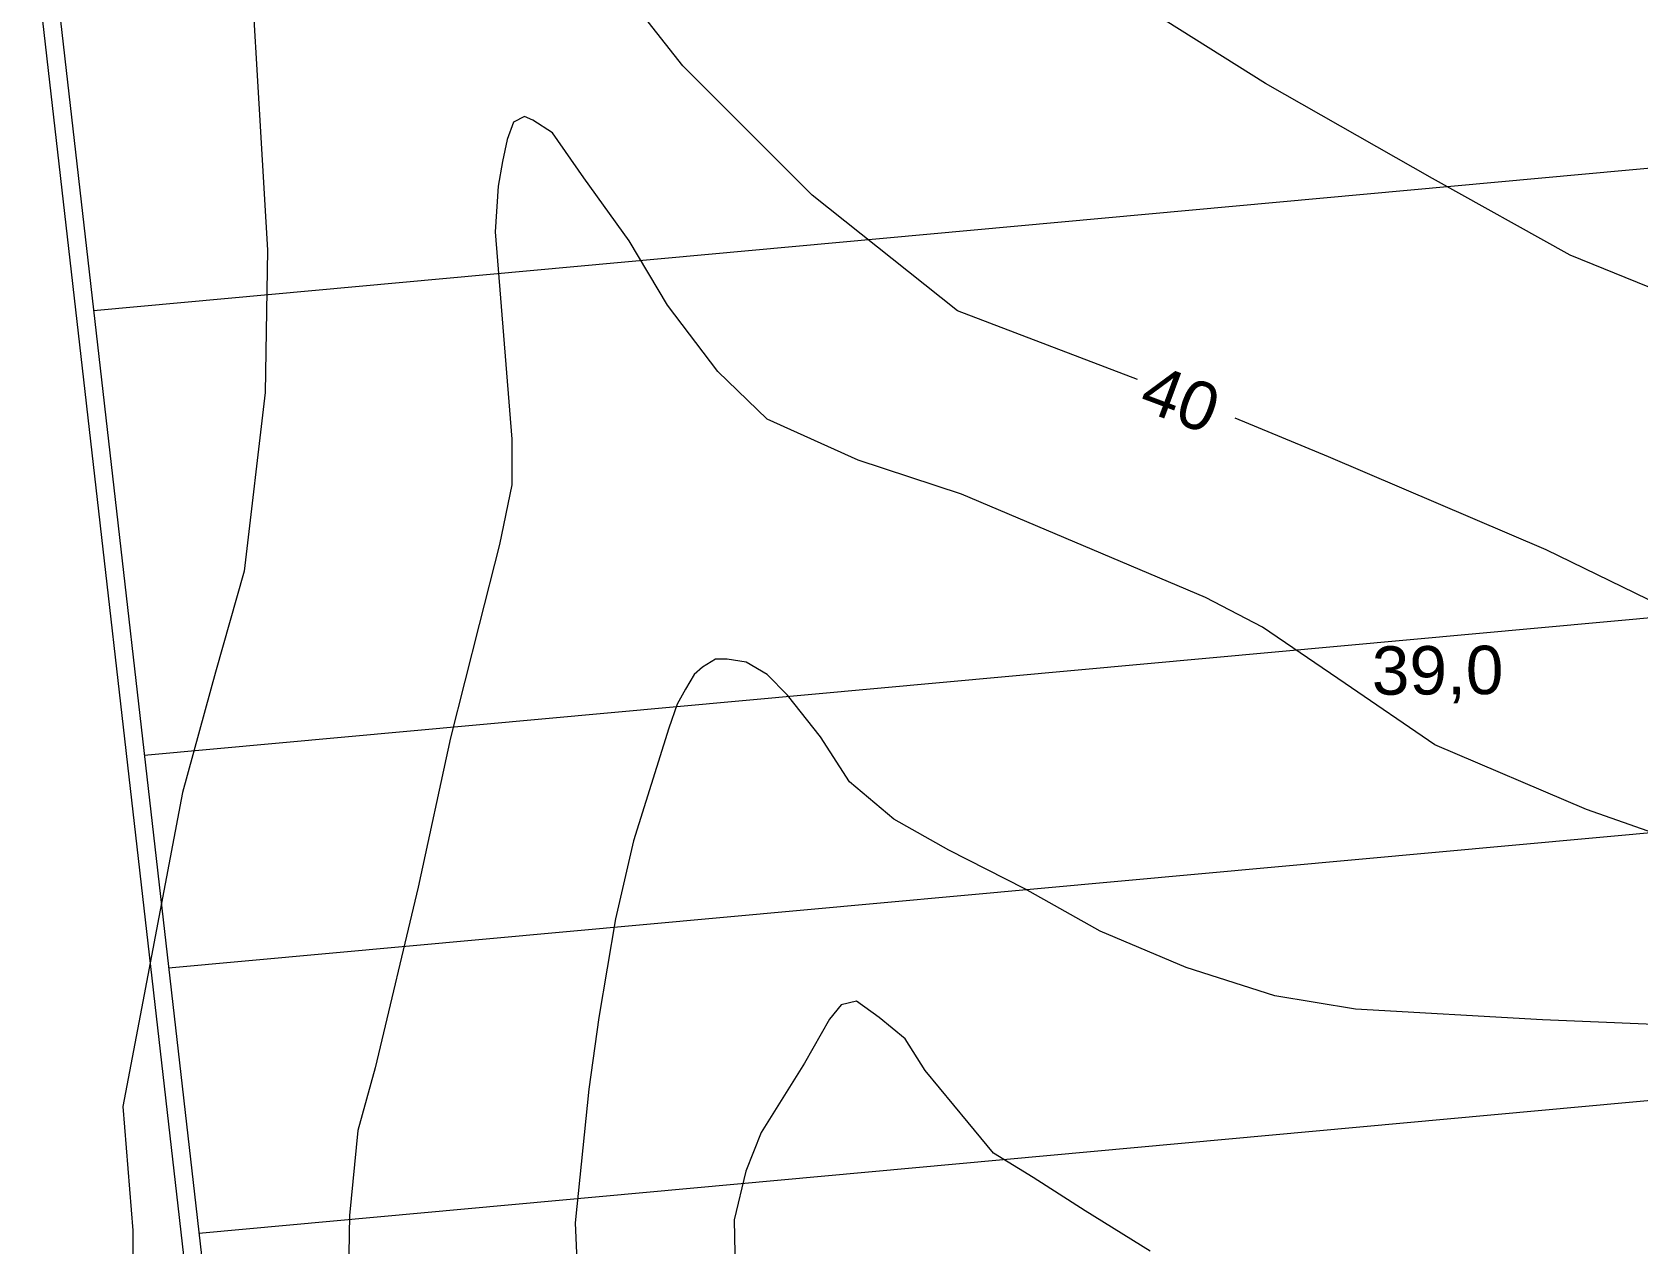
# Model space of a CAD drawing. Header units: metres. Extents: x 783184 to 1587399, y 282652 to 580595.
# Drawn here: x 784047 to 784411.9, y 287762.4 to 288037.8 of the extents above; entities that cross this region are included whole.
import ezdxf

# ---------------------------------------------------------------- set-up
doc = ezdxf.new("R2010")
doc.units = ezdxf.units.M
doc.header["$LTSCALE"] = 0.5
doc.layers.add('cote de nivel', color=1, linetype='CONTINUOUS', lineweight=211)
doc.layers.add('curbe  de nivelI', color=7, linetype='CONTINUOUS')
doc.layers.add('proprietati extravilan', color=7, linetype='CONTINUOUS')
doc.styles.add('arial', font='arial.ttf')

msp = doc.modelspace()

# ---------------------------------------------------------------- linework, layer by layer
at = {"layer": 'curbe  de nivelI', "color": 21, "lineweight": 5}
for points in [[(784877.76551, 288136.92386), (784853.32383, 288100.41727), (784825.97591, 288056.06409), (784810.49601, 288028.73016), (784768.10999, 287974.9205), (784740.76207, 287939.85056), (784704.04226, 287912.42007), (784680.30641, 287897.46377), (784656.57051, 287890.24348), (784599.17329, 287874.19748), (784567.18144, 287865.94573), (784543.96159, 287867.49295), (784508.87372, 287874.71324), (784466.56195, 287888.12232), (784434.41784, 287899.02328), (784391.07402, 287920.16838), (784341.53824, 287941.31351), (784320.38236, 287950.08098)], [(784094.90375, 288081.81831), (784100.44932, 287988.21687), (784099.89861, 287955.90871), (784095.16047, 287915.31651), (784088.61727, 287892.31425), (784081.17155, 287865.02725), (784072.13063, 287817.52139), (784067.61806, 287793.61709), (784069.87432, 287765.42806), (784070.09721, 287702.82368), (784066.93843, 287675.76218), (784066.0359, 287655.91708), (784062.19564, 287594.88979), (784057.45744, 287547.75773), (784050.3072, 287508.32555), (784041.08252, 287469.71679)], [(784298.19449, 287958.84848), (784257.29064, 287974.47117), (784224.2668, 288000.77361), (784194.85492, 288030.17049), (784166.47508, 288066.27188)], [(784723.70465, 288048.2246), (784687.26496, 288003.59594), (784648.77232, 287973.84346), (784614.8032, 287946.50327), (784584.52231, 287934.19193), (784567.07235, 287935.73085), (784530.63266, 287938.80866), (784501.37828, 287945.47735), (784470.93333, 287953.25979), (784431.92749, 287972.75277), (784396.51425, 287987.116), (784365.20692, 288004.5571), (784327.22752, 288026.10197), (784297.97314, 288044.56904)], [(784421.12852, 287853.74835), (784400.22189, 287861.10064), (784365.70916, 287875.84245), (784345.38327, 287889.77308), (784326.60603, 287902.54284), (784313.63616, 287909.31469), (784258.2032, 287932.76286), (784234.71611, 287940.54242), (784214.00304, 287949.82952), (784202.77543, 287960.66447), (784191.3542, 287975.756), (784182.61606, 287990.34208), (784172.35634, 288004.65967), (784165.19389, 288014.91418), (784160.74159, 288017.81639), (784158.86605, 288018.63126), (784156.38267, 288017.35664), (784154.90607, 288013.39868), (784153.83219, 288008.36735), (784152.89249, 288002.79936), (784152.18469, 287992.42517), (784155.95781, 287945.2847), (784155.95823, 287934.92781), (784153.21414, 287921.38565), (784148.58343, 287903.21513), (784142.06212, 287877.43934), (784134.68726, 287843.4982), (784124.90391, 287802.44668), (784120.95927, 287788.21883), (784119.07269, 287768.8484), (784118.55827, 287738.4092)], [(784424.63928, 287811.91103), (784390.17041, 287813.32134), (784347.73295, 287815.73923), (784329.38987, 287818.76128), (784309.23263, 287825.2083), (784289.68012, 287833.46856), (784272.54646, 287843.13909), (784255.32989, 287851.89139), (784242.83242, 287858.94282), (784232.7538, 287867.40455), (784226.1019, 287877.6795), (784218.64372, 287887.14856), (784214.00758, 287891.78236), (784209.26983, 287894.60811), (784204.93669, 287895.30665), (784202.28089, 287895.30665), (784199.3455, 287893.49044), (784197.38857, 287891.81396), (784195.43169, 287888.46094), (784193.54464, 287885.03809), (784191.65763, 287879.58949), (784183.6203, 287854.02285), (784179.53483, 287836.29812), (784175.73632, 287813.85369), (784173.50193, 287797.55078), (784170.36532, 287767.22834), (784172.16716, 287726.03323)], [(784301.031, 287760.72287), (784286.30051, 287769.92471), (784274.43431, 287777.49068), (784265.43236, 287783.01181), (784259.70382, 287789.96432), (784249.88354, 287801.82448), (784245.38257, 287808.98148), (784239.44947, 287813.88913), (784234.33469, 287817.56986), (784230.85669, 287816.75191), (784228.19702, 287813.48014), (784222.46849, 287803.46035), (784212.64816, 287787.71496), (784209.17017, 287778.92208), (784206.51049, 287767.87988), (784206.71506, 287756.42868)]]:
    msp.add_lwpolyline(points, dxfattribs=at)
at = {"layer": 'proprietati extravilan', "color": 0, "lineweight": 5}
for p, q in [((784048.94662, 288079.30373), (784094.91499, 287676.79508)), ((784045.00422, 288078.57174), (784090.93061, 287676.43064)), ((784060.90786, 287974.56859), (784549.13555, 288019.22394)), ((784072.45348, 287873.47273), (784563.16759, 287918.35778)), ((784077.97471, 287825.12767), (784569.87801, 287870.12149)), ((784084.85756, 287764.86007), (784578.2433, 287809.98949))]:
    msp.add_line(p, q, dxfattribs=at)

# ---------------------------------------------------------------- texts
at = {"layer": 'cote de nivel', "color": 32, "lineweight": 30, "style": 'arial'}
for s, rotation, p in [('40', 339.5407607, (784298.0448, 287952.31295)), ('39,0', 0.3467557, (784351.45061, 287887.1931))]:
    msp.add_text(s, height=11, rotation=rotation, dxfattribs=at).set_placement(p)

doc.saveas('drawing.dxf')
